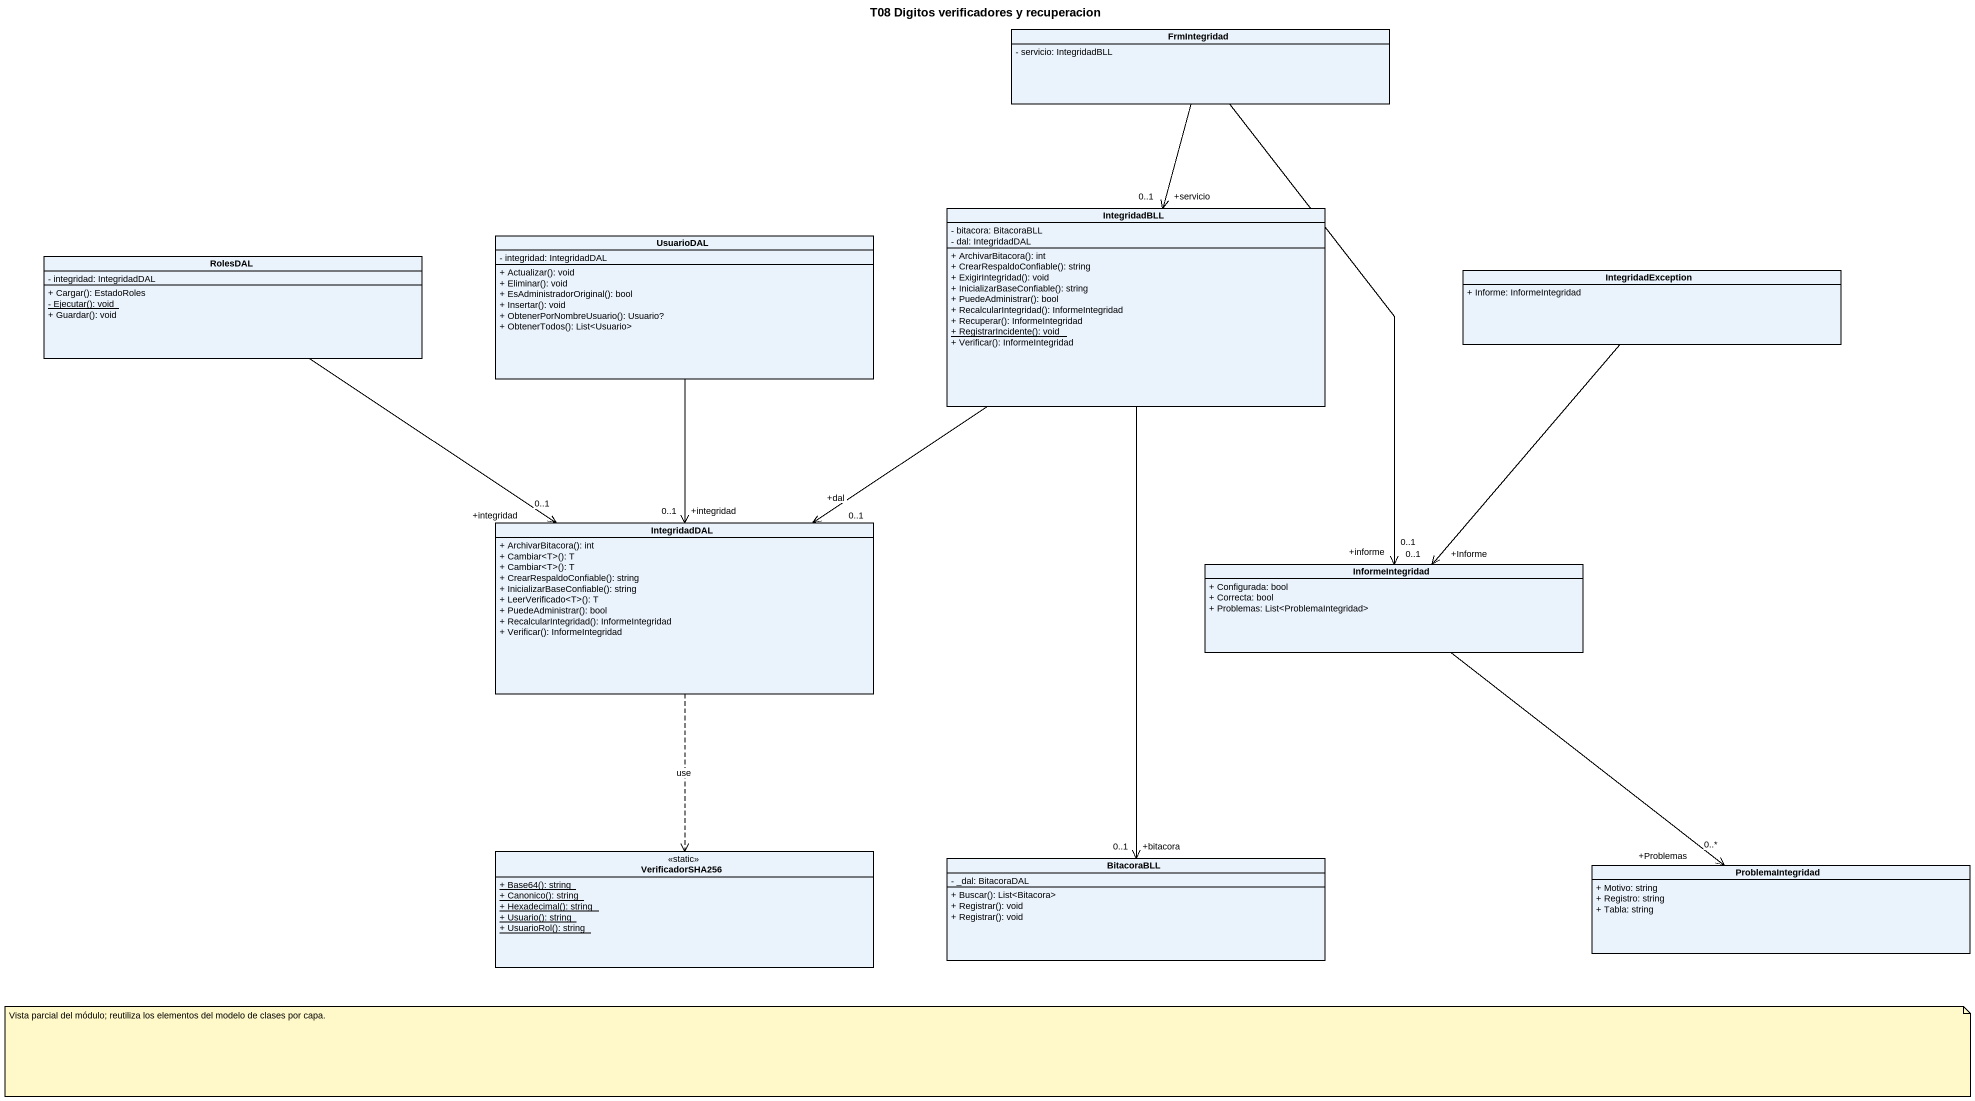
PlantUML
@startuml
title T08 Digitos verificadores y recuperacion
hide circle
hide empty members
skinparam classAttributeIconSize 0
class FrmIntegridad #EAF2FC {
  - servicio: IntegridadBLL
}
class UsuarioDAL #EAF2FC {
  - integridad: IntegridadDAL
  + Actualizar(): void
  + Eliminar(): void
  + EsAdministradorOriginal(): bool
  + Insertar(): void
  + ObtenerPorNombreUsuario(): Usuario?
  + ObtenerTodos(): List<Usuario>
}
class IntegridadBLL #EAF2FC {
  - bitacora: BitacoraBLL
  - dal: IntegridadDAL
  + ArchivarBitacora(): int
  + CrearRespaldoConfiable(): string
  + ExigirIntegridad(): void
  + InicializarBaseConfiable(): string
  + PuedeAdministrar(): bool
  + RecalcularIntegridad(): InformeIntegridad
  + Recuperar(): InformeIntegridad
  {static} + RegistrarIncidente(): void
  + Verificar(): InformeIntegridad
}
class RolesDAL #EAF2FC {
  - integridad: IntegridadDAL
  + Cargar(): EstadoRoles
  {static} - Ejecutar(): void
  + Guardar(): void
}
class IntegridadException #EAF2FC {
  + Informe: InformeIntegridad
}
class IntegridadDAL #EAF2FC {
  + ArchivarBitacora(): int
  + Cambiar<T>(): T
  + Cambiar<T>(): T
  + CrearRespaldoConfiable(): string
  + InicializarBaseConfiable(): string
  + LeerVerificado<T>(): T
  + PuedeAdministrar(): bool
  + RecalcularIntegridad(): InformeIntegridad
  + Verificar(): InformeIntegridad
}
class InformeIntegridad #EAF2FC {
  + Configurada: bool
  + Correcta: bool
  + Problemas: List<ProblemaIntegridad>
}
class VerificadorSHA256 <<static>> #EAF2FC {
  {static} + Base64(): string
  {static} + Canonico(): string
  {static} + Hexadecimal(): string
  {static} + Usuario(): string
  {static} + UsuarioRol(): string
}
class BitacoraBLL #EAF2FC {
  - _dal: BitacoraDAL
  + Buscar(): List<Bitacora>
  + Registrar(): void
  + Registrar(): void
}
class ProblemaIntegridad #EAF2FC {
  + Motivo: string
  + Registro: string
  + Tabla: string
}
FrmIntegridad --> "+servicio\n0..1" IntegridadBLL
FrmIntegridad --> "+informe\n0..1" InformeIntegridad
UsuarioDAL --> "+integridad\n0..1" IntegridadDAL
IntegridadBLL --> "+dal\n0..1" IntegridadDAL
IntegridadBLL --> "+bitacora\n0..1" BitacoraBLL
RolesDAL --> "+integridad\n0..1" IntegridadDAL
IntegridadException --> "+Informe\n0..1" InformeIntegridad
IntegridadDAL ..> VerificadorSHA256 : use
InformeIntegridad --> "+Problemas\n0..*" ProblemaIntegridad
note as N1
  Vista parcial del módulo; reutiliza los elementos del modelo de clases por capa.
end note
@enduml
